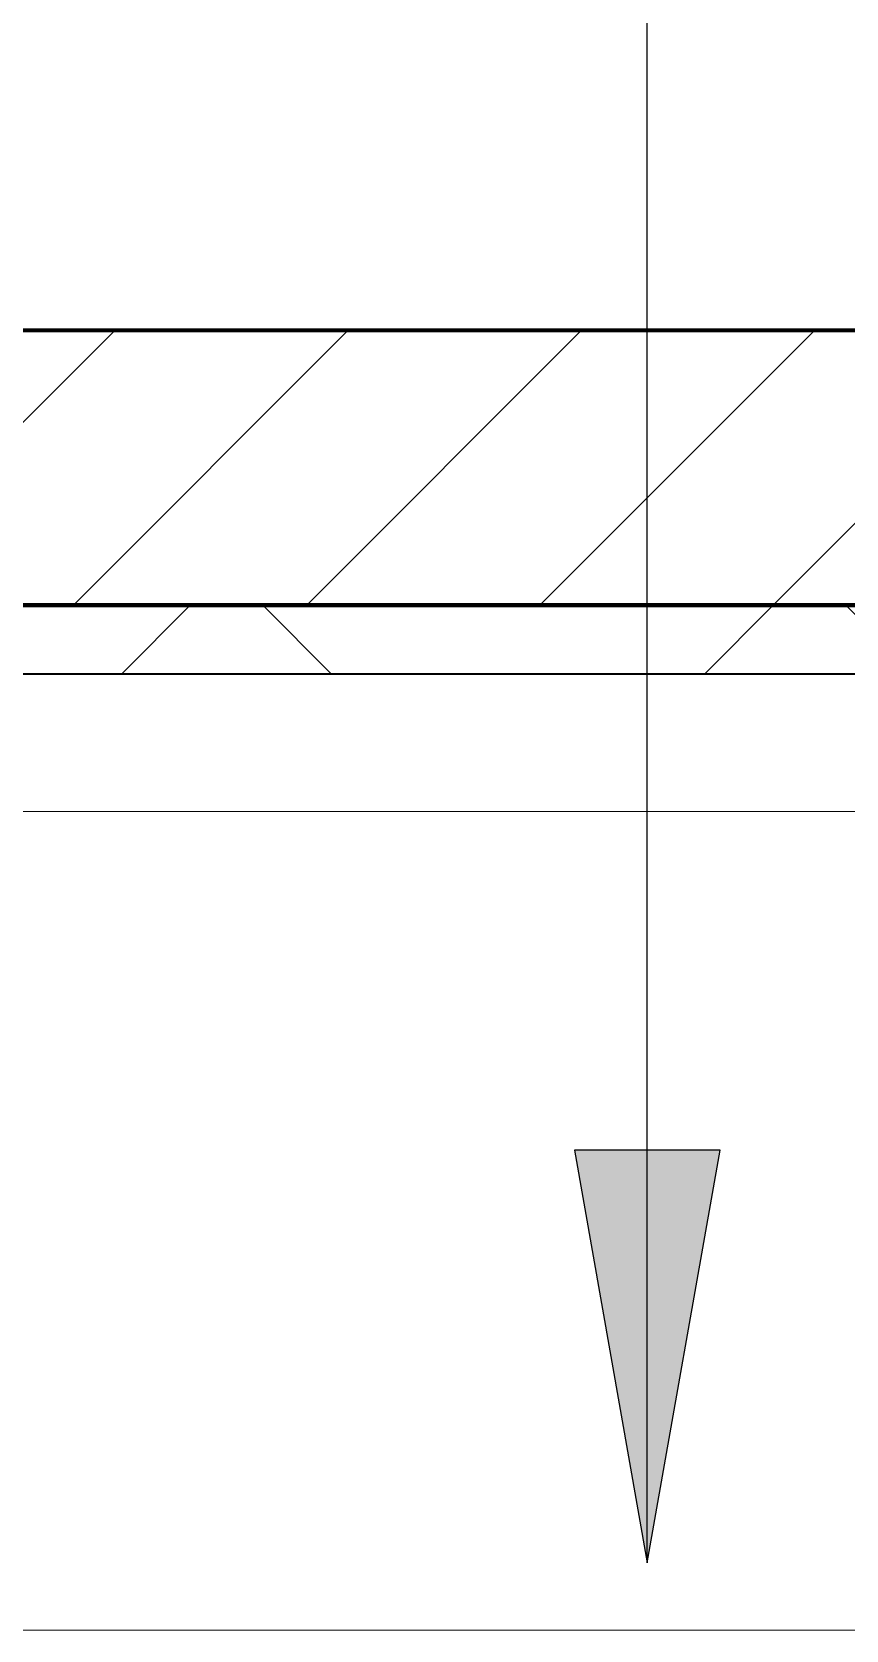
# Model space of a CAD drawing. Header units: millimetres. Extents: x -853228 to -774597, y -17231 to 22435.
# Drawn here: x -832335 to -831743, y 9199 to 10361 of the extents above; entities that cross this region are included whole.
import ezdxf

# ---------------------------------------------------------------- set-up
doc = ezdxf.new("R2010")
doc.units = ezdxf.units.MM
for name, color, linetype, lineweight in [('A-ANNO-NOTE', 3, 'Continuous', 25), ('A-GLAZ-CURT', 2, 'Continuous', 9), ('A-WALL', 5, 'Continuous', 35), ('A-WALL-FNSH', 2, 'Continuous', 35), ('A-WALL-PATT', 1, 'Continuous', 35)]:
    doc.layers.add(name, color=color, linetype=linetype, lineweight=lineweight)

# ---------------------------------------------------------------- blocks, each defined once
blk = doc.blocks.new('System Panel - DPA-AR_Metal Ceiling Rectangular Panel-16017999-4261-01 ENLARGED UPPER PLATFORM LEVEL - REFLECTED CEILING PLAN - SHEET 2')
at = {"layer": 'A-GLAZ-CURT'}
for p, q in [((-825955, 9794), (-828355, 9794)), ((-828355, 9794), (-825955, 9794)), ((-828355, 9199), (-825955, 9199)), ((-825955, 9199), (-828355, 9199))]:
    blk.add_line(p, q, dxfattribs=at)
blk = doc.blocks.new('PPLS-PP19_Custom Tile Pattern - Custom Tile Pattern-V47-4261-01 ENLARGED UPPER PLATFORM LEVEL - REFLECTED CEILING PLAN - SHEET 2')
at = {"layer": 'A-GLAZ-CURT'}
for p, q in [((-300, 0), (300, 0)), ((300, 0), (-300, 0)), ((196, 0), (213.3, 0)), ((213.3, 0), (196, 0)), ((230.1, 0), (300, 0)), ((-300, -50), (300, -50)), ((300, -50), (-300, -50))]:
    blk.add_line(p, q, dxfattribs=at)
for points, knots in [([(-36.8, 0), (-32.4, 0), (-19.2, 0), (8.8, 0), (43.4, 0), (70.9, 0), (82.1, 0), (83.7, 0)], [-6191.144455, -6191.144455, -6191.144455, -6191.144455, -5862.463379, -5340.621928, -4573.028122, -4094.177415, -3869.465285, -3869.465285, -3869.465285, -3869.465285]), ([(-30.5, 0), (-27.1, 0), (-17.8, 0), (6, 0), (22.1, 0), (37.4, 0), (45.9, 0), (57.8, 0), (64.5, 0), (72.7, 0), (75.2, 0), (76, 0), (76.2, 0)], [-2323.618664, -2323.618664, -2323.618664, -2323.618664, -2142.497158, -1716.209403, -1206.526904, -1089.329421, -901.315459, -753.071572, -495.328968, -421.953223, -334.951786, -290.452333, -290.452333, -290.452333, -290.452333]), ([(76.6, 0), (74.8, 0), (67.7, 0), (53.5, 0), (37, 0), (24.1, 0), (12.8, 0), (-2.9, 0), (-18.2, 0), (-25.6, 0), (-27.7, 0)], [-3095.572228, -3095.572228, -3095.572228, -3095.572228, -2950.589685, -2634.532728, -2313.748533, -2106.613311, -1925.670641, -1617.263037, -1290.787923, -1160.839585, -1160.839585, -1160.839585, -1160.839585]), ([(-15.2, 0), (-13.1, 0), (7.5, 0), (42.8, 0), (88.7, 0), (120.6, 0), (138.3, 0), (138.5, 0)], [-461.142613, -461.142613, -461.142613, -461.142613, -429.606584, -390.253598, -346.313304, -291.370682, -290.5735, -290.5735, -290.5735, -290.5735]), ([(114.4, 0), (114.2, 0), (112.1, 0), (105.4, 0), (92.4, 0), (85.6, 0), (74.4, 0), (62.3, 0), (51.8, 0), (43.8, 0), (29.5, 0), (20.7, 0), (18.9, 0), (18.2, 0)], [-8148.58938, -8148.58938, -8148.58938, -8148.58938, -8105.191388, -7723.759874, -7531.75727, -7135.649961, -6924.452779, -6738.82075, -6548.303034, -6314.283804, -6135.05769, -5972.647715, -5832.674503, -5832.674503, -5832.674503, -5832.674503]), ([(27.4, 0), (27.9, 0), (29.5, 0), (38.1, 0), (53.4, 0), (71.7, 0), (84.8, 0), (86, 0), (92.5, 0), (94.3, 0)], [-5037.309798, -5037.309798, -5037.309798, -5037.309798, -4887.603822, -4705.298446, -4353.683244, -3960.84581, -3759.045785, -3336.541051, -2783.776468, -2783.776468, -2783.776468, -2783.776468]), ([(27.9, 0), (29.1, 0), (33.4, 0), (48.4, 0), (71.9, 0), (94.5, 0), (106.5, 0), (108.7, 0)], [-147.777612, -147.777612, -147.777612, -147.777612, -135.792042, -118.513713, -97.899267, -63.759246, -55.915853, -55.915853, -55.915853, -55.915853]), ([(136.4, 0), (121.7, 0), (86.9, 0), (51.2, 0), (31.2, 0)], [-106.750556, -106.750556, -106.750556, -106.750556, -59.610984, 0, 0, 0, 0]), ([(168.4, 0), (167.7, 0), (162.5, 0), (147, 0), (109.8, 0), (76.9, 0), (57.8, 0), (46.5, 0), (41.2, 0), (36, 0), (35.5, 0), (35.5, 0)], [-543.375029, -543.375029, -543.375029, -543.375029, -530.793311, -458.593899, -401.860199, -357.622665, -341.267687, -334.000314, -326.15566, -319.318397, -317.489778, -317.489778, -317.489778, -317.489778]), ([(36.3, 0), (37.8, 0), (48.8, 0), (64.8, 0), (95.9, 0), (124.5, 0), (132.4, 0), (134.6, 0)], [-314.598523, -314.598523, -314.598523, -314.598523, -305.899624, -287.17622, -249.500363, -194.761443, -152.241002, -152.241002, -152.241002, -152.241002]), ([(70.6, 0), (66.2, 0), (55.8, 0), (45.3, 0), (41.1, 0), (40.7, 0)], [-4647.237329, -4647.237329, -4647.237329, -4647.237329, -4326.416877, -4098.545751, -4076.787736, -4076.787736, -4076.787736, -4076.787736]), ([(40.7, 0), (43.9, 0), (51.7, 0), (58.7, 0), (61.3, 0), (61.5, 0)], [-1613.427274, -1613.427274, -1613.427274, -1613.427274, -1443.202566, -1228.752106, -1120.932285, -1120.932285, -1120.932285, -1120.932285]), ([(103.1, 0), (101.1, 0), (86.3, 0), (65.1, 0), (46.5, 0), (41.1, 0)], [-375.435014, -375.435014, -375.435014, -375.435014, -369.147452, -330.153101, -312.862512, -312.862512, -312.862512, -312.862512]), ([(61.5, 0), (61.5, 0), (61.2, 0), (54.6, 0), (53.7, 0), (53.6, 0)], [-1113.311073, -1113.311073, -1113.311073, -1113.311073, -1096.402191, -891.204116, -747.28819, -747.28819, -747.28819, -747.28819]), ([(76.2, 0), (75.6, 0), (73.6, 0), (71, 0), (70.6, 0)], [-193.634889, -193.634889, -193.634889, -193.634889, -31.537676, 0, 0, 0, 0]), ([(94.4, 0), (94.4, 0), (94.6, 0), (99.1, 0), (109, 0), (120.8, 0), (139.9, 0), (163.3, 0), (185.2, 0), (193.6, 0), (194.7, 0), (194.8, 0)], [-2348.345796, -2348.345796, -2348.345796, -2348.345796, -2310.419338, -2233.599744, -2052.234781, -1843.028543, -1530.39897, -1095.004608, -529.74427, -295.064701, -265.121568, -265.121568, -265.121568, -265.121568]), ([(157.9, 0), (156.8, 0), (151.7, 0), (143.3, 0), (134, 0), (126.2, 0), (118.6, 0), (114.2, 0), (112, 0), (105.7, 0), (105.2, 0), (105.2, 0)], [-10292.955006, -10292.955006, -10292.955006, -10292.955006, -10098.273015, -9847.788484, -9677.714971, -9567.007022, -9453.21225, -9220.200448, -9012.77275, -8966.157302, -8929.495943, -8929.495943, -8929.495943, -8929.495943]), ([(105.3, 0), (105.5, 0), (107.8, 0), (109.4, 0), (109.8, 0)], [-8920.561005, -8920.561005, -8920.561005, -8920.561005, -8814.835624, -8776.736043, -8776.736043, -8776.736043, -8776.736043]), ([(109.7, 0), (114.3, 0), (120.3, 0), (128.6, 0), (128.9, 0)], [-54.847656, -54.847656, -54.847656, -54.847656, -39.050993, -35.895543, -35.895543, -35.895543, -35.895543]), ([(129, 0), (129, 0), (124.4, 0), (122.4, 0), (116.8, 0), (112.7, 0), (110.5, 0)], [-35.386604, -35.386604, -35.386604, -35.386604, -31.430235, -22.807238, -15.488593, -7.987979, -7.987979, -7.987979, -7.987979]), ([(128.6, 0), (128.8, 0), (130.2, 0), (139.3, 0), (152.7, 0), (161.2, 0), (162.2, 0), (162.8, 0)], [-633.326174, -633.326174, -633.326174, -633.326174, -627.736123, -618.981161, -602.094757, -592.980799, -581.414464, -581.414464, -581.414464, -581.414464]), ([(137.1, 0), (136, 0), (133.6, 0), (129.9, 0), (129.1, 0)], [-670.405967, -670.405967, -670.405967, -670.405967, -651.020627, -640.742133, -640.742133, -640.742133, -640.742133]), ([(177.9, 0), (174.9, 0), (170.2, 0), (161.9, 0), (161.3, 0), (158.4, 0), (157.9, 0), (157.8, 0)], [-11064.926632, -11064.926632, -11064.926632, -11064.926632, -10839.086983, -10768.332124, -10666.779182, -10580.760289, -10550.278881, -10550.278881, -10550.278881, -10550.278881]), ([(300, 0), (286.5, 0), (254.2, 0), (207.1, 0), (177.4, 0), (159.3, 0), (158.3, 0), (158.3, 0)], [-285.253232, -285.253232, -285.253232, -285.253232, -244.693688, -187.987675, -143.776725, -129.632772, -123.352749, -123.352749, -123.352749, -123.352749]), ([(159.1, 0), (159.1, 0), (160.8, 0), (165.2, 0), (174.2, 0), (186, 0), (208.8, 0), (219.4, 0), (230.1, 0)], [-115.643202, -115.643202, -115.643202, -115.643202, -114.681583, -87.660824, -65.295536, -41.623857, -24.459831, 0, 0, 0, 0]), ([(162.8, 0), (165.4, 0), (170.9, 0), (172.6, 0), (172.6, 0)], [-111.264224, -111.264224, -111.264224, -111.264224, -56.742688, -19.085662, -19.085662, -19.085662, -19.085662]), ([(178.2, 0), (176.8, 0), (174.3, 0), (169.7, 0), (169, 0)], [-8253.978395, -8253.978395, -8253.978395, -8253.978395, -8152.463617, -8069.855175, -8069.855175, -8069.855175, -8069.855175]), ([(171.5, 0), (176.5, 0), (193.2, 0), (201.7, 0), (208.8, 0), (213.9, 0), (242, 0), (266.7, 0), (281.7, 0), (291.7, 0), (296.5, 0), (297.9, 0), (298.1, 0)], [-7971.819559, -7971.819559, -7971.819559, -7971.819559, -7784.112253, -7606.717214, -7289.299508, -7042.621073, -6582.165592, -6068.460911, -5766.029927, -5566.724884, -5280.360606, -5199.253518, -5199.253518, -5199.253518, -5199.253518]), ([(172.1, 0), (177.7, 0), (187.9, 0), (201.1, 0), (207.5, 0), (214, 0), (215.1, 0)], [-255.364076, -255.364076, -255.364076, -255.364076, -237.955587, -223.92608, -215.862851, -208.75215, -208.75215, -208.75215, -208.75215]), ([(247.1, 0), (246.8, 0), (245, 0), (238.3, 0), (226.6, 0), (221.1, 0), (200.5, 0), (185.4, 0), (178.6, 0)], [-9649.085549, -9649.085549, -9649.085549, -9649.085549, -9581.591397, -9406.094246, -9221.510254, -9016.44624, -8717.832359, -8262.723539, -8262.723539, -8262.723539, -8262.723539]), ([(215.2, 0), (214.6, 0), (210.5, 0), (204, 0), (190.6, 0), (181.4, 0), (178.6, 0)], [-203.825446, -203.825446, -203.825446, -203.825446, -198.527383, -184.406837, -162.427601, -153.205504, -153.205504, -153.205504, -153.205504]), ([(193.8, 0), (193.3, 0), (190.1, 0), (185.2, 0), (179, 0), (178.7, 0)], [-11665.349007, -11665.349007, -11665.349007, -11665.349007, -11565.880756, -11105.624034, -11083.852325, -11083.852325, -11083.852325, -11083.852325]), ([(300, 0), (288.2, 0), (262, 0), (230.4, 0), (219.9, 0), (219, 0)], [-12528.858583, -12528.858583, -12528.858583, -12528.858583, -11905.454923, -11162.864862, -10856.732305, -10856.732305, -10856.732305, -10856.732305]), ([(219.9, 0), (220.9, 0), (227.8, 0), (242.1, 0), (246.5, 0), (247, 0)], [-10670.940496, -10670.940496, -10670.940496, -10670.940496, -10511.382485, -9925.173265, -9834.877357, -9834.877357, -9834.877357, -9834.877357]), ([(284.8, 0), (284.8, 0), (285.1, 0), (287.5, 0), (293.6, 0), (297.8, 0), (300, 0)], [-4110.630118, -4110.630118, -4110.630118, -4110.630118, -4053.389046, -3959.664717, -3862.421465, -3746.95702, -3746.95702, -3746.95702, -3746.95702]), ([(297.4, 0), (295.8, 0), (291.6, 0), (285.4, 0), (284.9, 0)], [-4803.172655, -4803.172655, -4803.172655, -4803.172655, -4358.271401, -4143.037883, -4143.037883, -4143.037883, -4143.037883])]:
    blk.add_open_spline(points, degree=3, knots=knots, dxfattribs=at)
for points in [[(80.3, 0), (79.6, 0), (78.3, 0), (76.6, 0)], [(84.1, 0), (83.5, 0), (82.4, 0), (81.7, 0)], [(109.7, 0), (107.6, 0), (105.4, 0), (103.1, 0)], [(110.6, 0), (112.1, 0), (112.9, 0), (113.6, 0)], [(168.7, 0), (168.7, 0), (169.8, 0), (171.5, 0)], [(177.8, 0), (175.1, 0), (172.3, 0), (169.5, 0)], [(195.1, 0), (194.9, 0), (194.4, 0), (193.8, 0)]]:
    blk.add_open_spline(points, degree=3, dxfattribs=at)
blk = doc.blocks.new('PPLS-PP19_Custom Tile Pattern - Custom Tile Pattern-V48-4261-01 ENLARGED UPPER PLATFORM LEVEL - REFLECTED CEILING PLAN - SHEET 2')
at = {"layer": 'A-GLAZ-CURT'}
for p, q in [((-300, 0), (300, 0)), ((300, 0), (-300, 0)), ((-293.1, 0), (-284.4, 0)), ((-284.4, 0), (-293.1, 0)), ((-283.5, 0), (-275.8, 0)), ((-275.8, 0), (-283.5, 0)), ((-222.3, 0), (-214.5, 0)), ((-214.5, 0), (-222.3, 0)), ((-213.7, 0), (-205, 0)), ((-205, 0), (-213.7, 0)), ((-300, -50), (300, -50)), ((300, -50), (-300, -50))]:
    blk.add_line(p, q, dxfattribs=at)
at = {"layer": 'A-GLAZ-CURT', "flags": 128}
for points in [[(-300, 0), (-291.6, 0), (-283.5, 0)], [(-283.6, 0), (-291.7, 0), (-300, 0)], [(-145.6, 0), (-150.6, 0), (-155.5, 0), (-160.3, 0), (-164.9, 0), (-169.6, 0), (-174.5, 0), (-179.5, 0), (-184.8, 0), (-190.4, 0), (-196.4, 0), (-202.6, 0), (-209, 0), (-215.7, 0), (-222.6, 0), (-229.7, 0), (-237, 0), (-244.4, 0), (-252, 0), (-259.7, 0), (-267.5, 0), (-275.5, 0), (-283.5, 0)], [(-283.3, 0), (-275.2, 0), (-267.3, 0), (-259.5, 0), (-251.8, 0), (-244.2, 0), (-236.7, 0), (-229.4, 0), (-222.1, 0), (-214.8, 0)], [(-214.5, 0), (-207.7, 0), (-200.8, 0), (-194, 0), (-187.5, 0), (-181.4, 0), (-175.6, 0), (-170.3, 0), (-165.6, 0), (-162, 0), (-159.5, 0), (-157.5, 0), (-154.5, 0), (-149.4, 0), (-141.8, 0), (-132.8, 0), (-126.1, 0)], [(-125.2, 0), (-128.5, 0), (-134.2, 0), (-140, 0), (-145.5, 0)]]:
    blk.add_lwpolyline(points, dxfattribs=at)
at = {"layer": 'A-GLAZ-CURT'}
for points, knots in [([(-300, 0), (-284.7, 0), (-236.6, 0), (-174.6, 0), (-130, 0), (-110.8, 0), (-99.5, 0), (-91.5, 0)], [-5323.127839, -5323.127839, -5323.127839, -5323.127839, -4502.809032, -2700.551212, -1002.059161, -460.363443, 0, 0, 0, 0]), ([(-145.6, 0), (-165.9, 0), (-207.6, 0), (-257.7, 0), (-283.5, 0)], [-16829.876344, -16829.876344, -16829.876344, -16829.876344, -15131.813646, -13733.434969, -13733.434969, -13733.434969, -13733.434969]), ([(-145.7, 0), (-147.7, 0), (-148.3, 0), (-158.7, 0), (-174, 0), (-185.6, 0), (-209.8, 0), (-232, 0), (-255.2, 0), (-262.6, 0), (-264.9, 0), (-265.4, 0)], [-2872.419609, -2872.419609, -2872.419609, -2872.419609, -2477.344047, -2237.412286, -2029.680487, -1755.085331, -1400.429864, -858.079193, -543.655514, -208.940337, 0, 0, 0, 0]), ([(-258.6, 0), (-257.9, 0), (-254.3, 0), (-241.2, 0), (-226.8, 0), (-217.5, 0), (-215, 0)], [-5722.54675, -5722.54675, -5722.54675, -5722.54675, -5657.471696, -5413.335975, -5017.494783, -4877.606962, -4877.606962, -4877.606962, -4877.606962]), ([(-214.5, 0), (-217.3, 0), (-222.6, 0), (-231.3, 0), (-233.5, 0), (-234, 0)], [-1121.855516, -1121.855516, -1121.855516, -1121.855516, -978.033455, -846.069444, -682.911962, -682.911962, -682.911962, -682.911962]), ([(-233.5, 0), (-233.4, 0), (-232.4, 0), (-230.7, 0), (-225.3, 0), (-223.6, 0)], [-455.274641, -455.274641, -455.274641, -455.274641, -440.605512, -119.536984, 0, 0, 0, 0]), ([(-214.5, 0), (-213.9, 0), (-210.2, 0), (-200.2, 0), (-185.8, 0), (-171.8, 0), (-158.7, 0), (-157.2, 0)], [-4868.529368, -4868.529368, -4868.529368, -4868.529368, -4832.723979, -4666.091899, -4349.945572, -4000.813434, -3840.635403, -3840.635403, -3840.635403, -3840.635403]), ([(-213.8, 0), (-212, 0), (-202.6, 0), (-188.6, 0), (-169, 0), (-156, 0), (-148.2, 0), (-146.3, 0)], [-5260.95141, -5260.95141, -5260.95141, -5260.95141, -5161.076232, -4739.070012, -4465.409639, -4149.119819, -4046.8857, -4046.8857, -4046.8857, -4046.8857]), ([(-133.8, 0), (-135.5, 0), (-137.8, 0), (-149.3, 0), (-162, 0), (-177.9, 0), (-196.4, 0), (-208.2, 0), (-213.6, 0)], [-2731.647847, -2731.647847, -2731.647847, -2731.647847, -2418.507304, -2308.929706, -2113.765672, -1763.376603, -1422.553702, -1138.186603, -1138.186603, -1138.186603, -1138.186603]), ([(-152.3, 0), (-151, 0), (-149.1, 0), (-146.9, 0), (-146.5, 0)], [-3494.978217, -3494.978217, -3494.978217, -3494.978217, -3371.022232, -3341.352801, -3341.352801, -3341.352801, -3341.352801]), ([(-118.8, 0), (-121.9, 0), (-126.3, 0), (-137, 0), (-147.5, 0), (-150, 0), (-150.6, 0)], [-5938.474035, -5938.474035, -5938.474035, -5938.474035, -5700.061948, -5508.838257, -5298.784692, -5196.16478, -5196.16478, -5196.16478, -5196.16478]), ([(-150.3, 0), (-150.1, 0), (-148.9, 0), (-147.7, 0), (-146.5, 0)], [-4948.728362, -4948.728362, -4948.728362, -4948.728362, -4883.323924, -4701.291944, -4701.291944, -4701.291944, -4701.291944]), ([(-26.8, 0), (-27.8, 0), (-36.2, 0), (-53.5, 0), (-78.2, 0), (-110.9, 0), (-130.5, 0), (-147.7, 0), (-149.1, 0)], [-8718.362214, -8718.362214, -8718.362214, -8718.362214, -8532.293389, -8073.216054, -7508.296369, -7004.680444, -6449.282163, -6277.220794, -6277.220794, -6277.220794, -6277.220794]), ([(-145.9, 0), (-144.6, 0), (-135.5, 0), (-128.3, 0), (-125.2, 0)], [-394.127172, -394.127172, -394.127172, -394.127172, -290.263673, 0, 0, 0, 0]), ([(-145.7, 0), (-144.2, 0), (-139.4, 0), (-127.3, 0), (-107.3, 0), (-91.8, 0), (-80.1, 0), (-76.6, 0)], [-4655.189306, -4655.189306, -4655.189306, -4655.189306, -4440.880425, -4054.690705, -3793.097032, -3402.597032, -3216.836449, -3216.836449, -3216.836449, -3216.836449]), ([(-76.6, 0), (-78.5, 0), (-93.6, 0), (-117.3, 0), (-141.9, 0), (-145.6, 0)], [-19229.253983, -19229.253983, -19229.253983, -19229.253983, -18935.241197, -17136.203329, -16830.575962, -16830.575962, -16830.575962, -16830.575962]), ([(-86.2, 0), (-91.4, 0), (-104.1, 0), (-122.6, 0), (-137.7, 0), (-143.9, 0), (-145.6, 0)], [-1681.3698, -1681.3698, -1681.3698, -1681.3698, -1374.161226, -945.742622, -741.901385, -560.4566, -560.4566, -560.4566, -560.4566]), ([(-145.6, 0), (-142, 0), (-135.2, 0), (-127.3, 0), (-124.2, 0), (-123.4, 0), (-123.3, 0)], [-4033.745904, -4033.745904, -4033.745904, -4033.745904, -3839.893365, -3647.167523, -3488.92562, -3439.852845, -3439.852845, -3439.852845, -3439.852845]), ([(-144.7, 0), (-144.5, 0), (-139.7, 0), (-137.3, 0), (-133.9, 0), (-128.8, 0), (-126.5, 0)], [-6044.731135, -6044.731135, -6044.731135, -6044.731135, -6017.569127, -5560.701257, -5364.112219, -5231.017328, -5231.017328, -5231.017328, -5231.017328]), ([(-127.4, 0), (-131.6, 0), (-133.2, 0), (-134.1, 0), (-134.1, 0)], [-8540.990293, -8540.990293, -8540.990293, -8540.990293, -8266.114998, -8246.473386, -8246.473386, -8246.473386, -8246.473386]), ([(-134.1, 0), (-133.3, 0), (-130.3, 0), (-117.3, 0), (-93, 0), (-81.3, 0), (-76.6, 0)], [-7657.439573, -7657.439573, -7657.439573, -7657.439573, -7293.749979, -6839.55839, -6236.997189, -5770.713999, -5770.713999, -5770.713999, -5770.713999]), ([(-120.1, 0), (-120.1, 0), (-120.2, 0), (-121.3, 0), (-129.2, 0), (-133.8, 0)], [-2933.992132, -2933.992132, -2933.992132, -2933.992132, -2920.575025, -2840.280255, -2731.647847, -2731.647847, -2731.647847, -2731.647847]), ([(-113.4, 0), (-113.4, 0), (-114, 0), (-119.7, 0), (-125.4, 0), (-127, 0), (-127.4, 0)], [-328.499627, -328.499627, -328.499627, -328.499627, -282.672656, -98.539552, -24.539552, 0, 0, 0, 0]), ([(-126.5, 0), (-122.4, 0), (-108.7, 0), (-86.7, 0), (-63.4, 0), (-54.4, 0), (-48.5, 0), (-30.8, 0), (-21.5, 0), (-11, 0), (-8.7, 0)], [-5231.017328, -5231.017328, -5231.017328, -5231.017328, -4994.692869, -4542.524482, -4008.285538, -3689.699207, -3546.54457, -3315.260113, -2864.387349, -2740.056696, -2740.056696, -2740.056696, -2740.056696]), ([(-125.2, 0), (-124.9, 0), (-122, 0), (-113, 0), (-98.9, 0), (-87.9, 0), (-79.3, 0), (-76.6, 0)], [-3362.7396, -3362.7396, -3362.7396, -3362.7396, -3342.215224, -3074.362186, -2902.289527, -2605.247022, -2468.809232, -2468.809232, -2468.809232, -2468.809232]), ([(-122.1, 0), (-122, 0), (-121.7, 0), (-121.2, 0), (-120.9, 0)], [-3136.336417, -3136.336417, -3136.336417, -3136.336417, -3110.304437, -3035.164275, -3035.164275, -3035.164275, -3035.164275]), ([(-36.3, 0), (-36.4, 0), (-37.3, 0), (-45, 0), (-46.1, 0), (-60.6, 0), (-81.2, 0), (-99.5, 0), (-114, 0), (-117.3, 0), (-118.8, 0)], [-1855.773136, -1855.773136, -1855.773136, -1855.773136, -1810.870157, -1672.078046, -1405.135169, -1060.00838, -740.068933, -229.489605, -116.330425, 0, 0, 0, 0]), ([(-117.7, 0), (-117.2, 0), (-114.8, 0), (-113.4, 0), (-113.4, 0)], [-821.249067, -821.249067, -821.249067, -821.249067, -394.672656, -330.879064, -330.879064, -330.879064, -330.879064]), ([(-36.6, 0), (-36.6, 0), (-40.4, 0), (-44.3, 0), (-59, 0), (-85.2, 0), (-107.6, 0), (-116.6, 0), (-117.6, 0)], [-4069.478503, -4069.478503, -4069.478503, -4069.478503, -3858.647035, -3538.256648, -2842.901703, -2193.204658, -1433.981041, -985.49888, -985.49888, -985.49888, -985.49888]), ([(-115.8, 0), (-115, 0), (-110.4, 0), (-96.8, 0), (-84.1, 0), (-77.5, 0), (-76.6, 0)], [-5724.064692, -5724.064692, -5724.064692, -5724.064692, -5430.283136, -5103.229623, -4799.173296, -4751.906928, -4751.906928, -4751.906928, -4751.906928]), ([(9.3, 0), (9.1, 0), (7.6, 0), (2.6, 0), (-12.2, 0), (-25.6, 0), (-40, 0), (-56.2, 0), (-75.6, 0), (-94, 0), (-112, 0), (-114.9, 0), (-115.6, 0)], [-2922.926651, -2922.926651, -2922.926651, -2922.926651, -2882.788014, -2720.818881, -2518.50168, -2125.455881, -1792.521578, -1466.981642, -1208.454564, -789.402658, -501.969187, -243.577221, -243.577221, -243.577221, -243.577221]), ([(-91.5, 0), (-90.1, 0), (-84.7, 0), (-77.4, 0), (-72.7, 0), (-72.6, 0), (-72.6, 0)], [-19832.387487, -19832.387487, -19832.387487, -19832.387487, -19753.885894, -19541.04734, -19478.625389, -19471.062469, -19471.062469, -19471.062469, -19471.062469]), ([(-77.2, 0), (-77.8, 0), (-80.1, 0), (-82.7, 0), (-83.3, 0), (-83.3, 0)], [-1715.65753, -1715.65753, -1715.65753, -1715.65753, -1646.621388, -1424.436217, -1393.971743, -1393.971743, -1393.971743, -1393.971743]), ([(-83.3, 0), (-83.3, 0), (-82.9, 0), (-76.1, 0), (-63, 0), (-48.1, 0), (-36.5, 0), (-33.6, 0), (-29.9, 0), (-28.6, 0)], [-1393.4169, -1393.4169, -1393.4169, -1393.4169, -1353.722004, -1274.333717, -1073.56893, -651.549973, -296.515819, -83.513472, 0, 0, 0, 0]), ([(-29, 0), (-34, 0), (-43.7, 0), (-56.4, 0), (-69.9, 0), (-74.3, 0), (-76.7, 0)], [-2680.714891, -2680.714891, -2680.714891, -2680.714891, -2413.671296, -2161.752162, -2006.592567, -1734.844158, -1734.844158, -1734.844158, -1734.844158]), ([(-76.6, 0), (-75.3, 0), (-72.3, 0), (-68.4, 0), (-65.1, 0), (-63.6, 0)], [-3216.673436, -3216.673436, -3216.673436, -3216.673436, -3144.956779, -3050.982048, -2969.237017, -2969.237017, -2969.237017, -2969.237017]), ([(-76.5, 0), (-63.7, 0), (-41.6, 0), (-17.9, 0), (-8.5, 0), (-7.7, 0)], [-4749.755808, -4749.755808, -4749.755808, -4749.755808, -4065.652676, -3589.737505, -3543.182074, -3543.182074, -3543.182074, -3543.182074]), ([(-75.8, 0), (-75.5, 0), (-69.5, 0), (-62.7, 0), (-60.4, 0), (-60, 0)], [-5743.07968, -5743.07968, -5743.07968, -5743.07968, -5713.340575, -5140.470607, -5006.787413, -5006.787413, -5006.787413, -5006.787413]), ([(-75.7, 0), (-73.2, 0), (-69.3, 0), (-65.9, 0), (-65.1, 0)], [-2451.997625, -2451.997625, -2451.997625, -2451.997625, -2322.099534, -2241.8264, -2241.8264, -2241.8264, -2241.8264]), ([(-64, 0), (-64.1, 0), (-68.9, 0), (-73.6, 0), (-75.6, 0)], [-2171.769325, -2171.769325, -2171.769325, -2171.769325, -2007.031671, -1891.541025, -1891.541025, -1891.541025, -1891.541025]), ([(31.2, 0), (26, 0), (12, 0), (-16.9, 0), (-47.4, 0), (-65.8, 0), (-66.4, 0), (-66.4, 0)], [-4496.803627, -4496.803627, -4496.803627, -4496.803627, -4222.080604, -3745.412743, -2981.410125, -2542.574734, -2498.224237, -2498.224237, -2498.224237, -2498.224237]), ([(-66.4, 0), (-66.4, 0), (-63.6, 0), (-53.6, 0), (-34.4, 0), (-29.8, 0), (-29.2, 0)], [-2493.31794, -2493.31794, -2493.31794, -2493.31794, -2315.303971, -1809.437387, -963.711516, -666.19313, -666.19313, -666.19313, -666.19313]), ([(-63.6, 0), (-61.5, 0), (-57.4, 0), (-54.5, 0), (-45.2, 0), (-40.8, 0), (-40.5, 0), (-40.4, 0)], [-2969.237017, -2969.237017, -2969.237017, -2969.237017, -2851.217951, -2734.127174, -2474.780881, -2410.990208, -2350.645972, -2350.645972, -2350.645972, -2350.645972]), ([(-58.8, 0), (-58.4, 0), (-57.3, 0), (-54.2, 0), (-46.3, 0), (-42.6, 0), (-41.8, 0)], [-4859.52896, -4859.52896, -4859.52896, -4859.52896, -4680.891996, -4469.85053, -4321.566175, -4270.495146, -4270.495146, -4270.495146, -4270.495146]), ([(-7.7, 0), (-12.4, 0), (-21.9, 0), (-32.8, 0), (-44.9, 0), (-51.4, 0), (-51.8, 0)], [-1531.521579, -1531.521579, -1531.521579, -1531.521579, -1290.787923, -1039.307308, -819.71621, -644.910881, -644.910881, -644.910881, -644.910881]), ([(-51.8, 0), (-51.8, 0), (-51.8, 0), (-47.4, 0), (-46, 0), (-40.2, 0), (-36.8, 0)], [-632.814994, -632.814994, -632.814994, -632.814994, -627.965721, -508.377888, -260.442412, 0, 0, 0, 0]), ([(-41.8, 0), (-39.9, 0), (-37.7, 0), (-36.9, 0), (-36.8, 0)], [-4270.495146, -4270.495146, -4270.495146, -4270.495146, -4161.040818, -4106.245333, -4106.245333, -4106.245333, -4106.245333]), ([(-36.8, 0), (-32.4, 0), (-19.2, 0), (8.8, 0), (43.4, 0), (70.9, 0), (82.1, 0), (83.7, 0)], [-6191.144455, -6191.144455, -6191.144455, -6191.144455, -5862.463379, -5340.621928, -4573.028122, -4094.177415, -3869.465285, -3869.465285, -3869.465285, -3869.465285]), ([(-36.3, 0), (-36.3, 0), (-34.7, 0), (-28.9, 0), (-27, 0), (-26.5, 0)], [-9150.272121, -9150.272121, -9150.272121, -9150.272121, -9057.163041, -8919.836787, -8834.607043, -8834.607043, -8834.607043, -8834.607043]), ([(30.8, 0), (29.3, 0), (20.1, 0), (3.5, 0), (-16.6, 0), (-34.8, 0), (-36, 0)], [-10462.034656, -10462.034656, -10462.034656, -10462.034656, -10363.088938, -9884.23066, -9424.652049, -9182.880979, -9182.880979, -9182.880979, -9182.880979]), ([(-33.3, 0), (-33.3, 0), (-32.9, 0), (-31.2, 0), (-30.5, 0)], [-2415.024266, -2415.024266, -2415.024266, -2415.024266, -2357.633367, -2323.618664, -2323.618664, -2323.618664, -2323.618664]), ([(-7.7, 0), (-11.3, 0), (-20.5, 0), (-30.6, 0), (-31.8, 0), (-32, 0)], [-3184.079934, -3184.079934, -3184.079934, -3184.079934, -2994.501669, -2698.150104, -2614.070998, -2614.070998, -2614.070998, -2614.070998]), ([(-30.8, 0), (-30.7, 0), (-30, 0), (-23.5, 0), (-15.8, 0), (-15.2, 0)], [-54176.191683, -54176.191683, -54176.191683, -54176.191683, -54157.274271, -53749.15266, -53717.791567, -53717.791567, -53717.791567, -53717.791567]), ([(-30.5, 0), (-27.1, 0), (-17.8, 0), (6, 0), (22.1, 0), (37.4, 0), (45.9, 0), (57.8, 0), (64.5, 0), (72.7, 0), (75.2, 0), (76, 0), (76.2, 0)], [-2323.618664, -2323.618664, -2323.618664, -2323.618664, -2142.497158, -1716.209403, -1206.526904, -1089.329421, -901.315459, -753.071572, -495.328968, -421.953223, -334.951786, -290.452333, -290.452333, -290.452333, -290.452333]), ([(-13, 0), (-14.4, 0), (-17.7, 0), (-26, 0), (-29.5, 0), (-30.2, 0)], [-55207.591944, -55207.591944, -55207.591944, -55207.591944, -54789.006179, -54461.685999, -54290.791712, -54290.791712, -54290.791712, -54290.791712]), ([(-29, 0), (-28.7, 0), (-27.4, 0), (-24.5, 0), (-22.6, 0)], [-166.548282, -166.548282, -166.548282, -166.548282, -102.06493, 0, 0, 0, 0]), ([(-8, 0), (-10.8, 0), (-17.7, 0), (-24.9, 0), (-29, 0)], [-3077.857837, -3077.857837, -3077.857837, -3077.857837, -2903.012179, -2680.714891, -2680.714891, -2680.714891, -2680.714891]), ([(-28.6, 0), (-26.9, 0), (-20.3, 0), (-14.4, 0), (-9.1, 0), (-7.7, 0)], [-5361.429781, -5361.429781, -5361.429781, -5361.429781, -5261.36855, -5050.479954, -4975.826429, -4975.826429, -4975.826429, -4975.826429]), ([(-22.6, 0), (-20.3, 0), (-17, 0), (-11.4, 0), (-7.7, 0), (-6.6, 0), (-6.4, 0)], [-56468.192263, -56468.192263, -56468.192263, -56468.192263, -56344.022017, -56303.229861, -56166.290093, -56124.392176, -56124.392176, -56124.392176, -56124.392176]), ([(-7.8, 0), (-4, 0), (12.3, 0), (42.8, 0), (88.7, 0), (120.6, 0), (138.3, 0), (138.5, 0)], [-445.642523, -445.642523, -445.642523, -445.642523, -429.606584, -390.253598, -346.313304, -291.370682, -290.5735, -290.5735, -290.5735, -290.5735]), ([(8.3, 0), (8.2, 0), (7.2, 0), (2.2, 0), (-4.4, 0), (-7.7, 0)], [-3574.286521, -3574.286521, -3574.286521, -3574.286521, -3526.962355, -3285.499107, -3083.789833, -3083.789833, -3083.789833, -3083.789833]), ([(-7.7, 0), (-2.5, 0), (9.6, 0), (15, 0), (22.9, 0), (31, 0), (39, 0), (51.2, 0), (58.6, 0), (61.2, 0), (61.4, 0)], [-2721.190831, -2721.190831, -2721.190831, -2721.190831, -2439.246196, -2084.094819, -1956.422387, -1818.904206, -1645.594513, -1443.202566, -1228.752106, -1131.060713, -1131.060713, -1131.060713, -1131.060713]), ([(-7.1, 0), (-3.7, 0), (3.7, 0), (13.2, 0), (21.2, 0), (24.6, 0), (24.7, 0), (24.7, 0)], [-4964.286834, -4964.286834, -4964.286834, -4964.286834, -4785.90057, -4596.498881, -4445.288762, -4384.376941, -4376.041937, -4376.041937, -4376.041937, -4376.041937]), ([(61.2, 0), (58.9, 0), (52.2, 0), (39.6, 0), (24.7, 0), (6.7, 0), (-4.4, 0), (-7.1, 0)], [-4453.60244, -4453.60244, -4453.60244, -4453.60244, -4326.416877, -4098.545751, -3766.694881, -3333.063701, -3194.975664, -3194.975664, -3194.975664, -3194.975664]), ([(-7.1, 0), (-2.8, 0), (4.8, 0), (9.6, 0), (10.1, 0), (10.2, 0)], [-3531.869704, -3531.869704, -3531.869704, -3531.869704, -3285.047089, -3066.359526, -3044.715262, -3044.715262, -3044.715262, -3044.715262]), ([(76.6, 0), (74.8, 0), (67.7, 0), (53.5, 0), (37, 0), (24.1, 0), (12.8, 0), (2.1, 0), (-5.4, 0), (-6.8, 0)], [-3095.572228, -3095.572228, -3095.572228, -3095.572228, -2950.589685, -2634.532728, -2313.748533, -2106.613311, -1925.670641, -1617.263037, -1547.786114, -1547.786114, -1547.786114, -1547.786114]), ([(-2.6, 0), (-2.5, 0), (-1.2, 0), (4.9, 0), (16, 0), (22.5, 0), (24.5, 0)], [-226.825321, -226.825321, -226.825321, -226.825321, -220.269177, -206.416616, -198.214427, -187.717507, -187.717507, -187.717507, -187.717507]), ([(103.1, 0), (101.1, 0), (86.3, 0), (63.3, 0), (35.8, 0), (12, 0), (3.1, 0), (-1.7, 0), (-2.3, 0)], [-375.435014, -375.435014, -375.435014, -375.435014, -369.147452, -330.153101, -307.516438, -285.83788, -246.234814, -234.646884, -234.646884, -234.646884, -234.646884]), ([(24.7, 0), (24.5, 0), (21, 0), (15.5, 0), (10.8, 0), (9.6, 0)], [-4368.572414, -4368.572414, -4368.572414, -4368.572414, -4306.476363, -4080.000647, -3772.857994, -3772.857994, -3772.857994, -3772.857994]), ([(18.2, 0), (19.1, 0), (24.3, 0), (25.7, 0), (26.1, 0)], [-5700.113719, -5700.113719, -5700.113719, -5700.113719, -5554.232259, -5302.431367, -5302.431367, -5302.431367, -5302.431367]), ([(114.4, 0), (114.2, 0), (112.1, 0), (105.4, 0), (92.4, 0), (85.6, 0), (74.4, 0), (62.3, 0), (51.8, 0), (43.8, 0), (29.5, 0), (20.7, 0), (18.9, 0), (18.2, 0)], [-8148.58938, -8148.58938, -8148.58938, -8148.58938, -8105.191388, -7723.759874, -7531.75727, -7135.649961, -6924.452779, -6738.82075, -6548.303034, -6314.283804, -6135.05769, -5972.647715, -5832.674503, -5832.674503, -5832.674503, -5832.674503]), ([(27.4, 0), (27.9, 0), (29.5, 0), (38.1, 0), (53.4, 0), (71.7, 0), (84.8, 0), (86, 0), (92.5, 0), (94.3, 0)], [-5037.309798, -5037.309798, -5037.309798, -5037.309798, -4887.603822, -4705.298446, -4353.683244, -3960.84581, -3759.045785, -3336.541051, -2783.776468, -2783.776468, -2783.776468, -2783.776468]), ([(27.9, 0), (29.1, 0), (33.4, 0), (46.4, 0), (56.6, 0), (61.2, 0)], [-147.777612, -147.777612, -147.777612, -147.777612, -135.792042, -118.513713, -104.37909, -104.37909, -104.37909, -104.37909]), ([(53.2, 0), (53.1, 0), (52.2, 0), (45, 0), (36.5, 0), (30.8, 0)], [-622.740158, -622.740158, -622.740158, -622.740158, -566.066452, -360.610861, 0, 0, 0, 0]), ([(136.4, 0), (121.7, 0), (86.9, 0), (51.2, 0), (31.2, 0)], [-106.750556, -106.750556, -106.750556, -106.750556, -59.610984, 0, 0, 0, 0]), ([(130.2, 0), (122.8, 0), (104.3, 0), (76.9, 0), (57.8, 0), (46.5, 0), (41.2, 0), (36, 0), (35.5, 0), (35.5, 0)], [-438.961095, -438.961095, -438.961095, -438.961095, -401.860199, -357.622665, -341.267687, -334.000314, -326.15566, -319.318397, -317.489778, -317.489778, -317.489778, -317.489778]), ([(36.3, 0), (37.8, 0), (48.8, 0), (55.8, 0), (60.9, 0), (61.2, 0)], [-314.598523, -314.598523, -314.598523, -314.598523, -305.899624, -287.17622, -286.038533, -286.038533, -286.038533, -286.038533])]:
    blk.add_open_spline(points, degree=3, knots=knots, dxfattribs=at)
for points in [[(-283.7, 0), (-289, 0), (-294.5, 0), (-300, 0)], [(-223.6, 0), (-221, 0), (-217.9, 0), (-214.6, 0)], [(-148.2, 0), (-147.4, 0), (-146.5, 0), (-145.6, 0)], [(-145.6, 0), (-146.2, 0), (-146.7, 0), (-146.9, 0)], [(-137.9, 0), (-140.6, 0), (-143.2, 0), (-144.9, 0)], [(-144.5, 0), (-143.1, 0), (-141.2, 0), (-138.6, 0)], [(-76.6, 0), (-79.8, 0), (-83, 0), (-86.2, 0)], [(-72.9, 0), (-73.9, 0), (-75, 0), (-76.2, 0)], [(-39.8, 0), (-39.1, 0), (-38.1, 0), (-37.4, 0)], [(-15.2, 0), (-14.2, 0), (-11.9, 0), (-8.7, 0)], [(24.5, 0), (25.2, 0), (25.7, 0), (26, 0)]]:
    blk.add_open_spline(points, degree=3, dxfattribs=at)
blk = doc.blocks.new('*U470')
at = {"layer": 'A-GLAZ-CURT', "rotation": 180}
for name, p in [('PPLS-PP19_Custom Tile Pattern - Custom Tile Pattern-V48-4261-01 ENLARGED UPPER PLATFORM LEVEL - REFLECTED CEILING PLAN - SHEET 2', (-30600, 6315)), ('PPLS-PP19_Custom Tile Pattern - Custom Tile Pattern-V47-4261-01 ENLARGED UPPER PLATFORM LEVEL - REFLECTED CEILING PLAN - SHEET 2', (-30000, 6315))]:
    blk.add_blockref(name, p, dxfattribs=at)
at = {"layer": 'A-GLAZ-CURT'}
blk.add_blockref('System Panel - DPA-AR_Metal Ceiling Rectangular Panel-16017999-4261-01 ENLARGED UPPER PLATFORM LEVEL - REFLECTED CEILING PLAN - SHEET 2', (796882.4, -3579), dxfattribs=at)

msp = doc.modelspace()

# ---------------------------------------------------------------- hatches: boundary and pattern name
at = {"layer": 'A-ANNO-NOTE'}
msp.add_hatch(color=256, dxfattribs=at).paths.add_polyline_path([(-831887.5, 9247.8), (-831834.6, 9547.8), (-831940.4, 9547.8)])
at = {"layer": 'A-WALL-PATT', "lineweight": 9}
h = msp.add_hatch(dxfattribs=at)
h.set_pattern_fill('FP_2', color=256, style=0, pattern_type=2)
h.set_pattern_definition([(45, (0, 0), (-84.852814, 84.852814), [])])
h.paths.add_polyline_path([(-817027.5, 9944), (-817027.5, 10144), (-832907.4, 10144), (-832907.4, 9944), (-818486.1, 9944)])
h.paths.add_polyline_path([(-834957.4, 9944), (-834507.4, 9944), (-834507.4, 10144), (-834957.4, 10144), (-834957.4, 10044)])
h = msp.add_hatch(dxfattribs=at)
h.set_pattern_fill('FP_5', color=256, style=0, pattern_type=2)
h.set_pattern_definition([(45, (0, 0), (-212.13203, 212.13203), []), (135, (0, 0), (-212.13203, -212.13203), [])])
h.paths.add_polyline_path([(-820830.3, 9894), (-820830.3, 9944), (-832907.4, 9944), (-832907.4, 9894), (-822898.4, 9894)])
h.paths.add_polyline_path([(-834507.4, 9894), (-834507.4, 9944), (-834757.4, 9944), (-834757.4, 9894), (-834707.4, 9894)])

# ---------------------------------------------------------------- linework, layer by layer
at = {"layer": 'A-ANNO-NOTE'}
for p, q in [((-831887.5, 9247.8), (-831887.5, 14965.9)), ((-831834.6, 9547.8), (-831940.4, 9547.8)), ((-831940.4, 9547.8), (-831887.5, 9247.8)), ((-831887.5, 9247.8), (-831834.6, 9547.8))]:
    msp.add_line(p, q, dxfattribs=at)
at = {"layer": 'A-WALL', "color": 7, "lineweight": 70}
for p, q in [((-832907.4, 10144), (-826475, 10144)), ((-820830.3, 9944), (-832907.4, 9944)), ((-832907.4, 9944), (-820830.3, 9944))]:
    msp.add_line(p, q, dxfattribs=at)
at = {"layer": 'A-WALL-FNSH', "color": 250}
msp.add_line((-820830.3, 9894), (-832907.4, 9894), dxfattribs=at)

# ---------------------------------------------------------------- block references
msp.add_blockref('*U470', (-801682.4, 3579))

doc.saveas('drawing.dxf')
